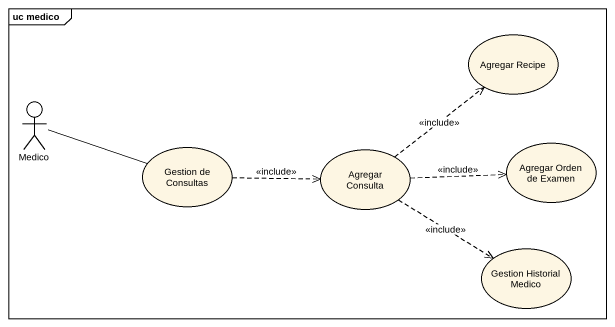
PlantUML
@startuml
mainframe uc medico
usecase "Agregar Recipe" as Agregar_Recipe
actor Medico
usecase "Gestion de Consultas" as Gestion_de_Consultas
usecase "Agregar Consulta" as Agregar_Consulta
usecase "Agregar Orden de Examen" as Agregar_Orden_de_Examen
usecase "Gestion Historial Medico" as Gestion_Historial_Medico
Medico -right- Gestion_de_Consultas
Gestion_de_Consultas .right.> Agregar_Consulta : <<include>>
Agregar_Consulta .up.> Agregar_Recipe : <<include>>
Agregar_Consulta .right.> Agregar_Orden_de_Examen : <<include>>
Agregar_Consulta ..> Gestion_Historial_Medico : <<include>>
@enduml
